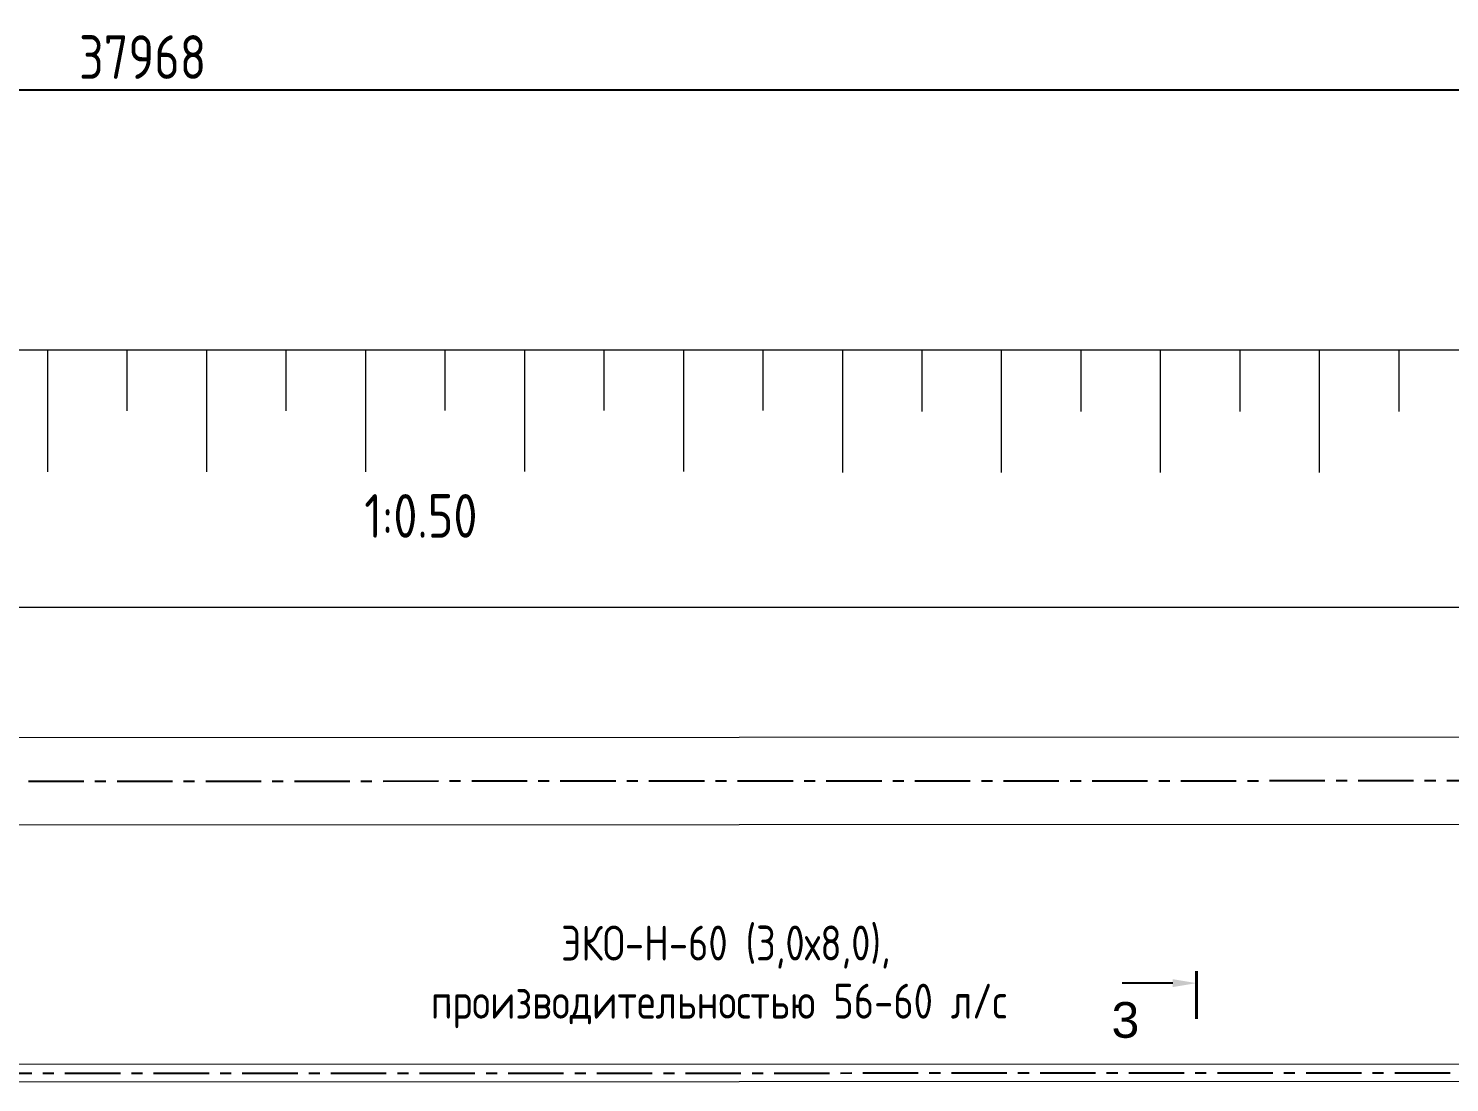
# Model space of a CAD drawing. Header units: millimetres. Extents: x 24859265 to 26550985, y 32092698 to 33532929.
# Drawn here: x 26160836 to 26168980, y 33010488 to 33016529 of the extents above; entities that cross this region are included whole.
import ezdxf

# ---------------------------------------------------------------- set-up
doc = ezdxf.new("R2010")
doc.units = ezdxf.units.MM
doc.linetypes.add('осевая', pattern=[50.8, 31.75, -6.35, 6.35, -6.35])
doc.styles.add('ARTEM GOST', font='GOST_0.TTF')
doc.styles.add('GOST 2.304', font='GOST_0.TTF')
doc.styles.get("Standard").update_dxf_attribs({"font": 'arial.ttf'})
doc.dimstyles.new('ISO-25', dxfattribs={"dimtxt": 2.5, "dimasz": 2.5, "dimexe": 1.25, "dimexo": 0.625, "dimtad": 1, "dimtxsty": 'Standard', "dimcen": 2.5, "dimadec": 0, "dimazin": 0, "dimtfac": 1, "dimtmove": 0, "dimatfit": 3, "dimfxl": 1, "dimarcsym": 0})

# ---------------------------------------------------------------- blocks, each defined once
blk = doc.blocks.new('_ArchTick')
at = {"color": 0, "linetype": 'ByBlock', "const_width": 0.15}
blk.add_lwpolyline([(-0.5, -0.5), (0.5, 0.5)], dxfattribs=at)
blk = doc.blocks.new('*D521')
at = {"color": 0, "lineweight": -2, "transparency": 16777216}
for p, q in [((26142507.4, 33014744.1), (26142507.4, 33016302.7)), ((26180474.9, 33014773.7), (26180474.9, 33016302.7)), ((26142507.4, 33016177.7), (26180474.9, 33016177.7))]:
    blk.add_line(p, q, dxfattribs=at)
at = {"color": 0, "lineweight": -2, "transparency": 16777216, "xscale": 250, "yscale": 250, "zscale": 250, "rotation": 180}
blk.add_blockref('_ArchTick', (26142507.4, 33016177.7), dxfattribs=at)
at = {"color": 0, "lineweight": -2, "transparency": 16777216, "xscale": 250, "yscale": 250, "zscale": 250}
blk.add_blockref('_ArchTick', (26180474.9, 33016177.7), dxfattribs=at)
at = {"color": 0, "transparency": 16777216, "insert": (26161491.1, 33016365.2), "char_height": 250, "attachment_point": 5, "style": 'GOST 2.304'}
blk.add_mtext('37968', dxfattribs=at)

msp = doc.modelspace()

# ---------------------------------------------------------------- linework, layer by layer
at = {"lineweight": 20}
for p, q in [((26180474.8723, 33014685.576), (26145978.8642, 33014685.576)), ((26160945.6851, 33014687.1041), (26160945.6851, 33013988.4434)), ((26161401.1676, 33014687.4592), (26161401.1676, 33014338.1288)), ((26161856.65, 33014687.4592), (26161856.65, 33013988.7985)), ((26162312.1325, 33014687.8143), (26162312.1325, 33014338.4839)), ((26162767.615, 33014687.8143), (26162767.615, 33013989.1536)), ((26163223.0975, 33014688.1694), (26163223.0975, 33014338.839)), ((26163678.58, 33014688.1694), (26163678.58, 33013989.5087)), ((26164134.0625, 33014688.5245), (26164134.0625, 33014339.1941)), ((26164589.545, 33014688.5245), (26164589.545, 33013989.8638)), ((26165045.0275, 33014688.8795), (26165045.0275, 33014339.5492)), ((26165500.51, 33014683.1981), (26165500.51, 33013984.5374)), ((26165955.9925, 33014683.5532), (26165955.9925, 33014334.2228)), ((26166411.475, 33014683.5532), (26166411.475, 33013984.8925)), ((26166866.9574, 33014683.9082), (26166866.9574, 33014334.5779)), ((26167322.4399, 33014682.843), (26167322.4399, 33013984.1823)), ((26167777.9224, 33014683.1981), (26167777.9224, 33014333.8677)), ((26168233.4049, 33014683.1981), (26168233.4049, 33013984.5374)), ((26168688.8874, 33014683.5532), (26168688.8874, 33014334.2228)), ((26178219.8036, 33013209.8883), (26148052.5745, 33013209.8883)), ((26175406.0501, 33012469.4455), (26149472.1076, 33012459.3365)), ((26175406.5776, 33011969.4457), (26149472.3025, 33011959.3366)), ((26172216.5514, 33010595.7452), (26152922.0912, 33010588.2552)), ((26172216.5608, 33010495.8133), (26152922.2777, 33010488.2696))]:
    msp.add_line(p, q, dxfattribs=at)
at = {"color": 1, "linetype": 'осевая', "lineweight": 25, "ltscale": 10}
for p, q in [((26176393.8804, 33012219.8306), (26148486.163, 33012208.9522)), ((26152917.8126, 33010538.2548), (26172216.5413, 33010545.7493))]:
    msp.add_line(p, q, dxfattribs=at)
at = {"color": 1, "lineweight": 40}
msp.add_line((26167530.2016, 33011126.3364), (26167530.308, 33010853.3364), dxfattribs=at)
at = {"color": 1, "linetype": 'ByBlock', "lineweight": -2}
msp.add_lwpolyline([(26167393.7282, 33011058.0332), (26167104.2714, 33011057.9204)], dxfattribs=at)
at = {"color": 1, "lineweight": 25}
msp.add_solid([(26167393.7194, 33011080.7832), (26167530.2282, 33011058.0864), (26167393.7371, 33011035.2832)], dxfattribs=at)

# ---------------------------------------------------------------- texts
at = {"lineweight": 20, "width": 3508.95414, "attachment_point": 1, "rotation": 0.02233381, "style": 'ARTEM GOST'}
for s, insert, char_height in [('\\pi49.688;1:0.50', (26162711.3237, 33013860.5513), 250), ('\\pi796.65;ЭКО-Н-60 (3,0х8,0), \\P\\pi49.688;производительностью 56-60 л/с', (26163092.2505, 33011387.0965), 200)]:
    msp.add_mtext(s, dxfattribs=dict(at, insert=insert, char_height=char_height))
at = {"color": 1, "lineweight": 25, "insert": (26167202.0611, 33010949.7881), "char_height": 204.75, "attachment_point": 3, "rotation": 0.02233381}
msp.add_mtext('{\\fArial|b0|i0|c204|p34;3}', dxfattribs=at)

# ---------------------------------------------------------------- dimensions: what is measured, and where the dimension line sits
dim = msp.add_linear_dim(base=(26180474.8523, 33016177.7417), p1=(26142507.3504, 33014681.6069), p2=(26180474.8523, 33014711.2063), dimstyle='ISO-25', override={"dimscale": 100, "dimdec": 0, "dimtxsty": 'GOST 2.304', "dimblk1": 'ArchTick', "dimblk2": 'ArchTick', "dimsah": 1})
dim.commit()
dim.dimension.update_dxf_attribs({"geometry": '*D521', "text_midpoint": (26161491.1014, 33016365.2417)})

doc.saveas('drawing.dxf')
